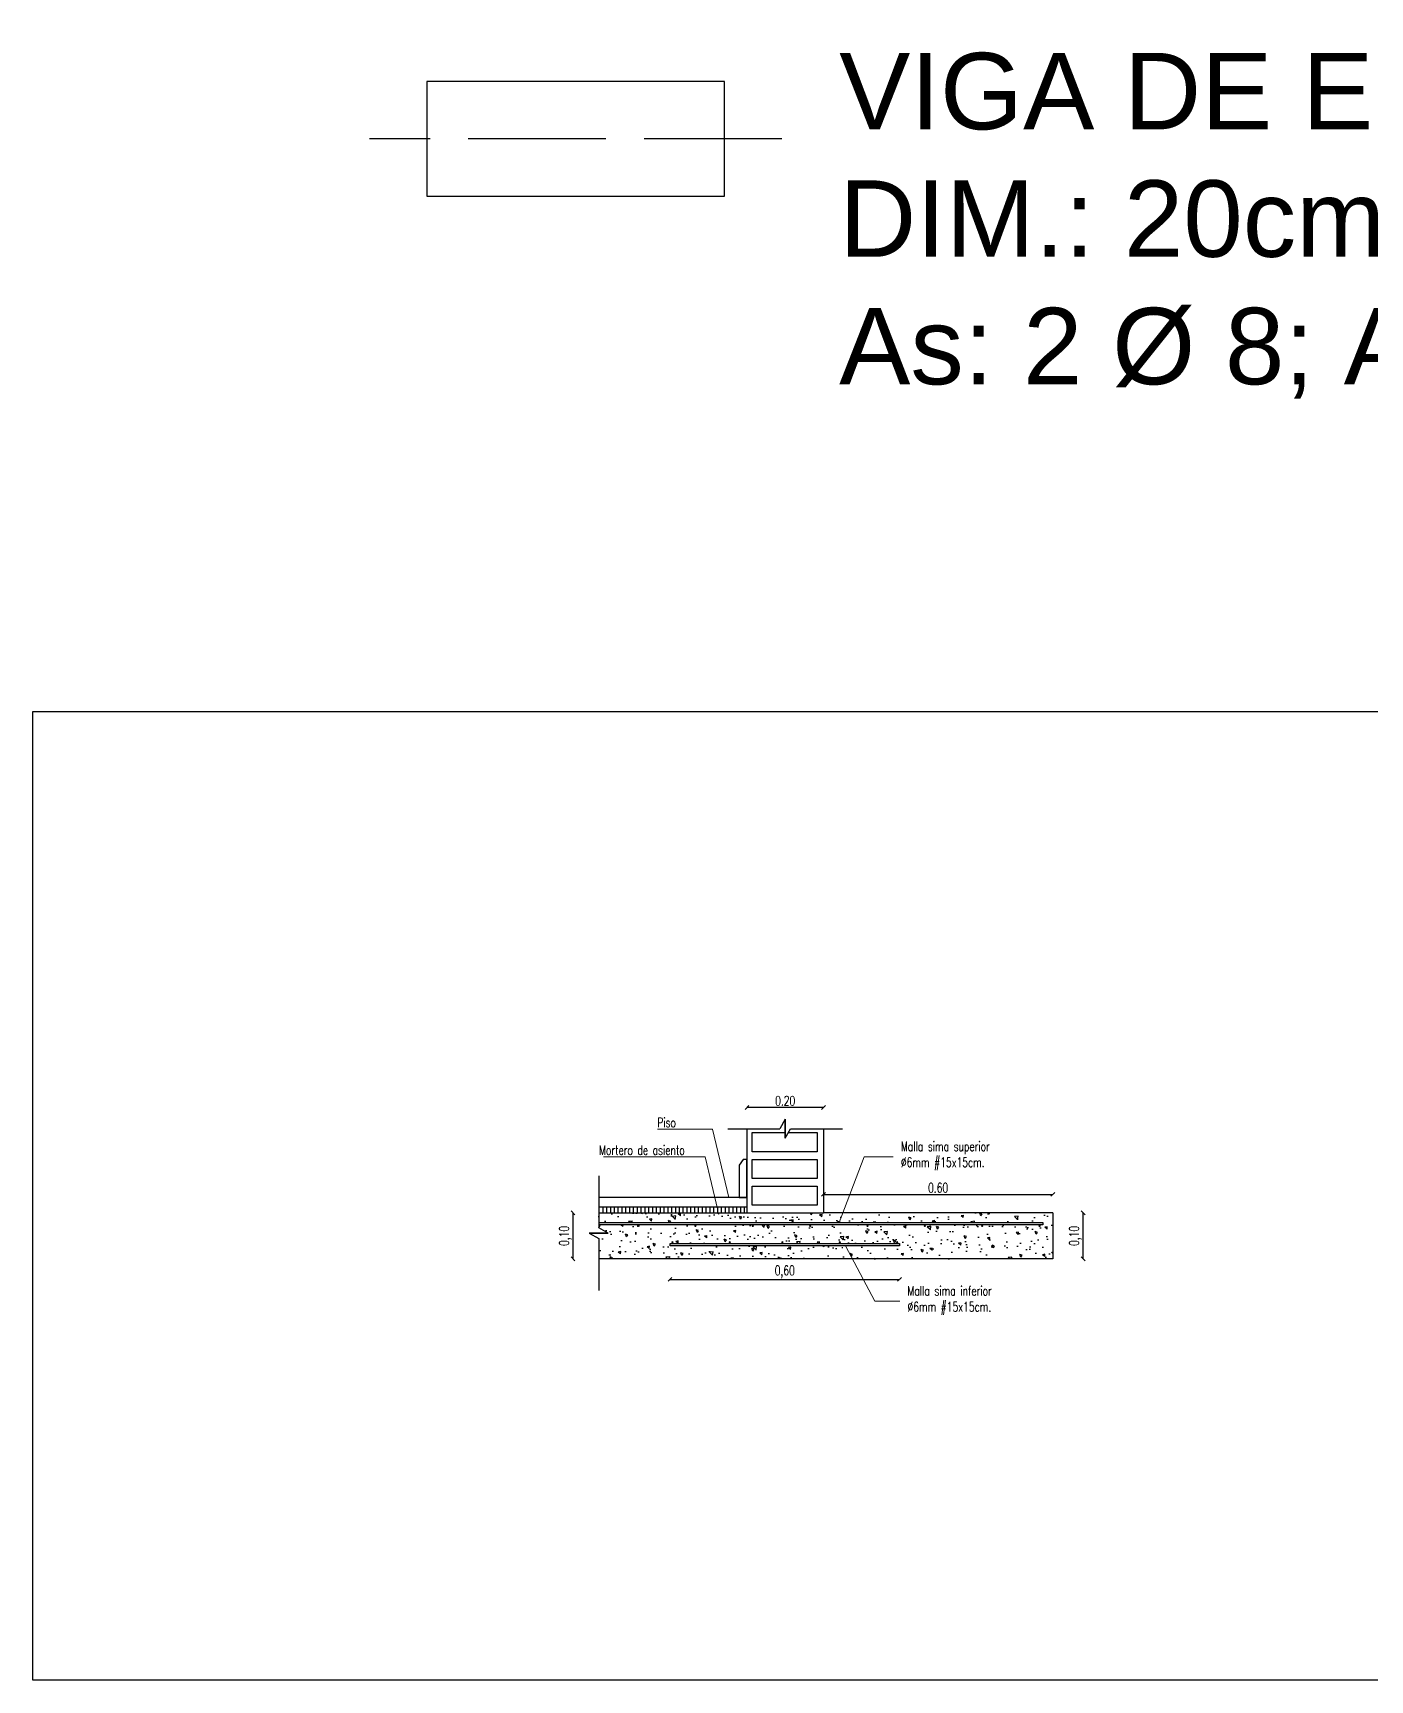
# Model space of a CAD drawing. Header units: millimetres. Extents: x 167 to 347, y -139 to 78.
# Drawn here: x 264.026 to 267.523, y -69.466 to -65.159 of the extents above; entities that cross this region are included whole.
import ezdxf
from ezdxf import colors
from ezdxf.entities.mleader import LeaderData, LeaderLine
from ezdxf.math import Vec2, Vec3

# ---------------------------------------------------------------- set-up
doc = ezdxf.new("R2010")
doc.units = ezdxf.units.MM
doc.header["$LTSCALE"] = 0.1
doc.header["$MEASUREMENT"] = 0
doc.header["$PDMODE"] = 3
doc.header["$PDSIZE"] = 0.1
doc.linetypes.add('ACAD_ISO02W100', pattern=[15, 12, -3])
doc.layers.get('DEFPOINTS').update_dxf_attribs({"color": 1})
doc.layers.add('00-COTAS', color=1, linetype='Continuous', lineweight=9)
doc.layers.add('referencias', color=1, linetype='Continuous', lineweight=5)
for name, color, linetype in [('00-muros-a', 2, 'Continuous'), ('armadura', 10, 'Continuous'), ('CORTE-3', 3, 'Continuous'), ('corte2', 2, 'Continuous'), ('corte5', 5, 'Continuous'), ('LADRILLOS', 3, 'Continuous'), ('POLILINEA SUP', 150, 'Continuous'), ('TEXTO', 2, 'Continuous'), ('TRAMAS', 8, 'Continuous'), ('vigas de encadenado', 2, 'Continuous')]:
    doc.layers.add(name, color=color, linetype=linetype)
doc.styles.add('COTAS', font='ROMANS.shx', dxfattribs={"width": 0.7})
doc.styles.get("Standard").update_dxf_attribs({"font": 'arial.ttf'})
doc.dimstyles.new('COTA-20', dxfattribs={"dimscale": 1.75, "dimtxt": 0.015, "dimasz": 0.004, "dimexe": 0.08, "dimexo": 0.1, "dimgap": 0.005, "dimtad": 1, "dimzin": 0, "dimdsep": 46, "dimtxsty": 'COTAS', "dimblk": 'DOT', "dimcen": 0.1, "dimse1": 1, "dimse2": 1, "dimclrd": 256, "dimclre": 256, "dimclrt": 256, "dimadec": 0, "dimazin": 0, "dimtfac": 1, "dimtix": 1, "dimtmove": 2, "dimatfit": 3, "dimldrblk": 'DOT', "dimfxl": 0, "dimtolj": 1, "dimtzin": 0, "dimarcsym": 0})

# ---------------------------------------------------------------- blocks, each defined once
blk = doc.blocks.new('_Oblique')
at = {"color": 0, "linetype": 'ByBlock', "lineweight": -2}
blk.add_line((-0.5, -0.5), (0.5, 0.5), dxfattribs=at)
blk = doc.blocks.new('*D229')
at = {"layer": '00-COTAS', "lineweight": -2, "transparency": 16777216}
blk.add_line((266.7726, -68.3648), (266.7726, -68.2448), dxfattribs=at)
at = {"layer": 'DEFPOINTS', "color": 0, "transparency": 16777216}
for p in [(266.6935, -68.2448), (266.7726, -68.2448), (266.6935, -68.3648)]:
    blk.add_point(p, dxfattribs=at)
at = {"layer": '00-COTAS', "lineweight": -2, "transparency": 16777216, "xscale": 0.01, "yscale": 0.01, "zscale": 0.01}
for p, rotation in [((266.7726, -68.2448), 90), ((266.7726, -68.3648), 270)]:
    blk.add_blockref('_Oblique', p, dxfattribs=dict(at, rotation=rotation))
at = {"layer": '00-COTAS', "transparency": 16777216, "insert": (266.7527, -68.3048), "char_height": 0.025, "attachment_point": 5, "rotation": 90, "style": 'COTAS'}
blk.add_mtext('\\A1;0,10', dxfattribs=at)
blk = doc.blocks.new('_Dot')
at = {"color": 0, "linetype": 'ByBlock', "lineweight": -2}
blk.add_line((-0.5, 0), (-1, 0), dxfattribs=at)
at = {"color": 0, "linetype": 'ByBlock', "const_width": 0.5}
blk.add_lwpolyline([(-0.25, 0, 1), (0.25, 0, 1)], format="xyb", close=True, dxfattribs=at)
blk = doc.blocks.new('*D227')
at = {"layer": '00-COTAS', "lineweight": -2, "transparency": 16777216}
blk.add_line((266.0935, -68.1964), (266.6935, -68.1964), dxfattribs=at)
at = {"layer": 'DEFPOINTS', "color": 0, "transparency": 16777216}
for p in [(266.6935, -68.1964), (266.0935, -68.243), (266.6935, -68.343)]:
    blk.add_point(p, dxfattribs=at)
at = {"layer": '00-COTAS', "lineweight": -2, "transparency": 16777216, "xscale": 0.01, "yscale": 0.01, "zscale": 0.01, "rotation": 180}
blk.add_blockref('_Oblique', (266.0935, -68.1964), dxfattribs=at)
at = {"layer": '00-COTAS', "lineweight": -2, "transparency": 16777216, "xscale": 0.01, "yscale": 0.01, "zscale": 0.01}
blk.add_blockref('_Oblique', (266.6935, -68.1964), dxfattribs=at)
at = {"layer": '00-COTAS', "transparency": 16777216, "insert": (266.3935, -68.1789), "char_height": 0.025, "attachment_point": 5, "style": 'COTAS'}
blk.add_mtext('\\A1;0.60', dxfattribs=at)
blk = doc.blocks.new('_None')
blk = doc.blocks.new('*D220')
at = {"layer": '00-COTAS', "lineweight": -2, "transparency": 16777216}
blk.add_line((265.4387, -68.3648), (265.4387, -68.2448), dxfattribs=at)
at = {"layer": 'DEFPOINTS', "color": 0, "transparency": 16777216}
for p in [(265.4387, -68.2448), (265.5057, -68.2448), (265.5057, -68.3648)]:
    blk.add_point(p, dxfattribs=at)
at = {"layer": '00-COTAS', "lineweight": -2, "transparency": 16777216, "xscale": 0.01, "yscale": 0.01, "zscale": 0.01}
for p, rotation in [((265.4387, -68.2448), 90), ((265.4387, -68.3648), 270)]:
    blk.add_blockref('_Oblique', p, dxfattribs=dict(at, rotation=rotation))
at = {"layer": '00-COTAS', "transparency": 16777216, "insert": (265.4188, -68.3048), "char_height": 0.025, "attachment_point": 5, "rotation": 90, "style": 'COTAS'}
blk.add_mtext('\\A1;0,10', dxfattribs=at)
blk = doc.blocks.new('*D223')
at = {"layer": '00-COTAS', "lineweight": -2, "transparency": 16777216}
blk.add_line((266.0935, -67.9691), (265.8935, -67.9691), dxfattribs=at)
at = {"layer": 'DEFPOINTS', "color": 0, "transparency": 16777216}
for p in [(265.8935, -67.9691), (265.8935, -68.0246), (266.0935, -68.0246)]:
    blk.add_point(p, dxfattribs=at)
at = {"layer": '00-COTAS', "lineweight": -2, "transparency": 16777216, "xscale": 0.01, "yscale": 0.01, "zscale": 0.01, "rotation": 180}
blk.add_blockref('_Oblique', (265.8935, -67.9691), dxfattribs=at)
at = {"layer": '00-COTAS', "lineweight": -2, "transparency": 16777216, "xscale": 0.01, "yscale": 0.01, "zscale": 0.01}
blk.add_blockref('_Oblique', (266.0935, -67.9691), dxfattribs=at)
at = {"layer": '00-COTAS', "transparency": 16777216, "insert": (265.9935, -67.9516), "char_height": 0.025, "attachment_point": 5, "style": 'COTAS'}
blk.add_mtext('\\A1;0.20', dxfattribs=at)
blk = doc.blocks.new('*D226')
at = {"layer": '00-COTAS', "lineweight": -2, "transparency": 16777216}
blk.add_line((265.6924, -68.4187), (266.2924, -68.4187), dxfattribs=at)
at = {"layer": 'DEFPOINTS', "color": 0, "transparency": 16777216}
for p in [(265.6924, -68.3148), (266.2924, -68.3148), (266.2924, -68.4187)]:
    blk.add_point(p, dxfattribs=at)
at = {"layer": '00-COTAS', "lineweight": -2, "transparency": 16777216, "xscale": 0.01, "yscale": 0.01, "zscale": 0.01, "rotation": 180}
blk.add_blockref('_Oblique', (265.6924, -68.4187), dxfattribs=at)
at = {"layer": '00-COTAS', "lineweight": -2, "transparency": 16777216, "xscale": 0.01, "yscale": 0.01, "zscale": 0.01}
blk.add_blockref('_Oblique', (266.2924, -68.4187), dxfattribs=at)
at = {"layer": '00-COTAS', "transparency": 16777216, "insert": (265.9924, -68.3989), "char_height": 0.025, "attachment_point": 5, "style": 'COTAS'}
blk.add_mtext('\\A1;0,60', dxfattribs=at)

msp = doc.modelspace()

# ---------------------------------------------------------------- hatches: boundary and pattern name
at = {"layer": 'armadura'}
for points in [[(265.6117, -68.2789, -1), (265.6057, -68.2789, -1)], [(265.7617, -68.2789, -1), (265.7557, -68.2789, -1)], [(265.9117, -68.2789, -1), (265.9057, -68.2789, -1)], [(266.0617, -68.2789, -1), (266.0557, -68.2789, -1)], [(266.2117, -68.2789, -1), (266.2057, -68.2789, -1)], [(266.3617, -68.2789, -1), (266.3557, -68.2789, -1)], [(266.5117, -68.2789, -1), (266.5057, -68.2789, -1)], [(266.6617, -68.2789, -1), (266.6557, -68.2789, -1)], [(265.6955, -68.3215, 1), (265.7015, -68.3215, 1)], [(265.8455, -68.3215, 1), (265.8515, -68.3215, 1)], [(265.9831, -68.3215, 1), (265.9891, -68.3215, 1)], [(266.1333, -68.3215, 1), (266.1393, -68.3215, 1)], [(266.2833, -68.3215, 1), (266.2893, -68.3215, 1)]]:
    msp.add_hatch(color=256, dxfattribs=at).paths.add_polyline_path(points)
at = {"layer": 'corte2'}
h = msp.add_hatch(dxfattribs=at)
h.set_pattern_fill('_USER', color=256, scale=0.01, angle=90, style=0, pattern_type=0)
h.set_pattern_definition([(90, (36.517009, -206.22258), (-0.01, 6e-19), [])])
h.paths.add_polyline_path([(265.8935, -68.2298), (265.5057, -68.2298), (265.5057, -68.2448), (265.8935, -68.2448)])
at = {"layer": 'TRAMAS'}
h = msp.add_hatch(dxfattribs=at)
h.set_pattern_fill('AR-CONC', color=256, scale=0.01, angle=90, style=0)
h.set_pattern_definition([(140, (36.51701, -206.22258), (0.006275213, 0.071726018), [0.0075, -0.0825]), (85, (36.51701, -206.22258), (-0.075219213, -0.013875133), [0.006, -0.066]), (190.451444, (36.51753, -206.2166), (-0.068943999, 0.057850885), [0.00637402, -0.070114211]), (136.1842, (36.49701, -206.22258), (0.016551928, 0.106724133), [0.01125, -0.12375]), (186.635635, (36.49839, -206.21369), (-0.09741186, 0.093466195), [0.009561034, -0.105171376]), (81.184164, (36.49701, -206.22258), (-0.09741186, 0.093466195), [0.009, -0.099]), (111, (36.50201, -206.21258), (0.040261889, 0.059690705), [0.0075, -0.0825]), (56, (36.50201, -206.21258), (-0.072515005, 0.024331533), [0.006, -0.066]), (161.451445, (36.505364, -206.207606), (-0.032253115, 0.084022238), [0.006374019, -0.070114211]), (127.5, (36.51701, -206.22258), (-0.0332893854, 0.0012159855), [0, -0.0652, 0, -0.067, 0, -0.06625]), (97.5, (36.51701, -206.22258), (-0.039441171, 0.0263069537), [0, -0.0382, 0, -0.0637, 0, -0.02525]), (57.5, (36.51701, -206.24488), (0.0022554872, 0.0533822436), [0, -0.025, 0, -0.078, 0, -0.1035]), (47.5, (36.51701, -206.25488), (-0.010010498, 0.058318617), [0, -0.0325, 0, -0.0518, 0, -0.0735])])
h.paths.add_polyline_path([(266.1132, -68.3308), (265.6924, -68.3308), (265.6924, -68.3248), (266.2924, -68.3248), (266.2924, -68.3308), (266.1132, -68.3308), (266.1383, -68.3648), (266.6935, -68.3648), (266.6935, -68.2448), (266.0935, -68.2448), (265.5057, -68.2448), (265.5057, -68.2698), (266.6671, -68.2698), (266.6671, -68.2758), (265.5057, -68.2758), (265.5057, -68.2837), (265.5307, -68.2978), (265.4807, -68.2978), (265.5057, -68.3118), (265.5057, -68.3648), (266.1383, -68.3648)])
h.paths.add_polyline_path([(266.0998, -68.3128, -1), (266.1028, -68.3168, -1)], flags=16)

# ---------------------------------------------------------------- linework, layer by layer
for p, q in [((265.9935, -67.9996), (265.9794, -68.0246)), ((265.9935, -67.9996), (265.9935, -68.0496)), ((265.9935, -68.0496), (265.9935, -67.9996)), ((265.8435, -68.0246), (265.9794, -68.0246)), ((265.9935, -68.0496), (266.0076, -68.0246)), ((266.0076, -68.0246), (266.1435, -68.0246)), ((265.5057, -68.1478), (265.5057, -68.2837)), ((265.5307, -68.2978), (265.4807, -68.2978)), ((265.4807, -68.2978), (265.5307, -68.2978)), ((265.4807, -68.2978), (265.5057, -68.3118)), ((265.5307, -68.2978), (265.5057, -68.2837)), ((265.5057, -68.3118), (265.5057, -68.4478))]:
    msp.add_line(p, q)
msp.add_lwpolyline([(264.026, -66.9337), (272.1074, -66.9337), (272.1074, -69.4664), (264.026, -69.4664)], close=True)
at = {"layer": '00-muros-a'}
for p, q in [((265.8935, -68.0246), (265.8935, -68.2448)), ((266.0935, -68.0246), (266.0935, -68.2448)), ((265.5057, -68.2448), (266.0935, -68.2448)), ((266.6935, -68.2448), (266.0935, -68.2448)), ((266.6935, -68.2448), (266.6935, -68.3648)), ((266.6935, -68.3648), (265.5057, -68.3648))]:
    msp.add_line(p, q, dxfattribs=at)
at = {"layer": 'armadura'}
msp.add_lwpolyline([(265.5057, -68.2698), (266.6671, -68.2698), (266.6671, -68.2758), (265.5057, -68.2758)], dxfattribs=at)
msp.add_lwpolyline([(266.2924, -68.3308), (265.6924, -68.3308), (265.6924, -68.3248), (266.2924, -68.3248)], close=True, dxfattribs=at)
at = {"layer": 'CORTE-3'}
msp.add_line((265.8935, -68.2298), (265.5057, -68.2298), dxfattribs=at)
at = {"layer": 'corte5'}
msp.add_line((265.8935, -68.2048), (265.5057, -68.2048), dxfattribs=at)
msp.add_lwpolyline([(265.8735, -68.2048), (265.8935, -68.2048), (265.8935, -68.1048), (265.8837, -68.1048), (265.8735, -68.1198)], close=True, dxfattribs=at)
at = {"layer": 'LADRILLOS'}
msp.add_lwpolyline([(266.0019, -68.0348), (266.0774, -68.0348), (266.0774, -68.0848), (265.9074, -68.0848), (265.9074, -68.0348), (265.9935, -68.0348)], dxfattribs=at)
for points in [[(265.9074, -68.1048), (266.0774, -68.1048), (266.0774, -68.1548), (265.9074, -68.1548)], [(265.9074, -68.1748), (266.0774, -68.1748), (266.0774, -68.2248), (265.9074, -68.2248)]]:
    msp.add_lwpolyline(points, close=True, dxfattribs=at)
at = {"layer": 'POLILINEA SUP', "linetype": 'ACAD_ISO02W100', "ltscale": 0.3}
msp.add_line((265.9845, -65.4357), (264.9059, -65.4357), dxfattribs=at)
at = {"layer": 'vigas de encadenado', "color": 2}
msp.add_lwpolyline([(265.8345, -65.2857), (265.0559, -65.2857), (265.0559, -65.5857), (265.8345, -65.5857), (265.8345, -65.2857)], dxfattribs=at)

# ---------------------------------------------------------------- texts
at = {"layer": 'TEXTO', "insert": (266.1345, -65.2112), "char_height": 0.2, "width": 8.672804, "attachment_point": 1}
msp.add_mtext('{\\fArial|b0|i0|c238|p34;VIGA DE ENCADENADO DE FUNDACIÓN\\PDIM.: 20cm x }3{\\fArial|b0|i0|c238|p34;0cm\\P}As{\\fArial|b0|i0|c238|p34;: }2 {\\fArial|b0|i0|c238|p34;%%C} 8; As´:2 {\\fArial|b0|i0|c238|p34;%%C} 8; E{\\fArial|b0|i0|c238|p34;str.:} {\\fArial|b0|i0|c238|p34;%%C} {\\fArial|b0|i0|c238|p34;6} {\\fArial|b0|i0|c238|p34;C/}20{\\fArial|b0|i0|c238|p34;cm}', dxfattribs=at)

# ---------------------------------------------------------------- dimensions: what is measured, and where the dimension line sits
at = {"layer": '00-COTAS'}
for base, p1, p2, picture, middle in [((265.8935, -67.9691), (266.0935, -68.0246), (265.8935, -68.0246), '*D223', (265.9935, -67.9516)), ((266.6935, -68.1964), (266.0935, -68.243), (266.6935, -68.343), '*D227', (266.3935, -68.1789))]:
    dim = msp.add_linear_dim(base=base, p1=p1, p2=p2, angle=180, dimstyle='COTA-20', override={"dimscale": 1, "dimtxt": 0.025, "dimasz": 0.01, "dimblk1": 'Oblique', "dimblk2": 'Oblique', "dimsah": 1}, dxfattribs=at)
    dim.commit()
    dim.dimension.update_dxf_attribs({"geometry": picture, "text_midpoint": middle})
for base, p1, p2, picture, middle in [((265.4387, -68.2448), (265.5057, -68.3648), (265.5057, -68.2448), '*D220', (265.4188, -68.3048)), ((266.7726, -68.2448), (266.6935, -68.3648), (266.6935, -68.2448), '*D229', (266.7527, -68.3048))]:
    dim = msp.add_linear_dim(base=base, p1=p1, p2=p2, angle=90, text='0,10', dimstyle='COTA-20', override={"dimscale": 1, "dimtxt": 0.025, "dimasz": 0.01, "dimblk1": 'Oblique', "dimblk2": 'Oblique', "dimsah": 1}, dxfattribs=at)
    dim.commit()
    dim.dimension.update_dxf_attribs({"geometry": picture, "text_midpoint": middle})
dim = msp.add_linear_dim(base=(266.2924, -68.4187), p1=(265.6924, -68.3148), p2=(266.2924, -68.3148), text='0,60', dimstyle='COTA-20', override={"dimscale": 1, "dimtxt": 0.025, "dimasz": 0.01, "dimblk1": 'Oblique', "dimblk2": 'Oblique', "dimsah": 1}, dxfattribs=at)
dim.commit()
dim.dimension.update_dxf_attribs({"geometry": '*D226', "text_midpoint": (265.9924, -68.3989)})

# ---------------------------------------------------------------- leaders
at = {"layer": 'referencias'}
ml = msp.add_multileader_mtext('Standard', dxfattribs=at)
ml.set_content('{\\C256;Piso}', color=2, style='COTAS')
ml.set_leader_properties(color=256, linetype='ByLayer', lineweight=-1)
ml.set_arrow_properties(name='NONE')
ml.build(insert=Vec2(0, 0))
ml.multileader.update_dxf_attribs({"text_left_attachment_type": 2, "text_right_attachment_type": 6, "dogleg_length": 0.01, "arrow_head_size": 0.01})
ctx = ml.context
ctx.base_point, ctx.char_height, ctx.arrow_head_size, ctx.landing_gap_size, ctx.plane_origin = Vec3(265.6393, -68.0084), 0.025, 0.01, 0.02, Vec3(265.3891, -68.2156)
ctx.left_attachment, ctx.right_attachment, ctx.text_align_type = 2, 6, 2
notes = []
notes.append((ctx, [(0, (1, 1, 0), (265.8034, -68.0259), (-1, 0), 0.0757, [(0, [(265.8461, -68.2048)], 0, [])])]))
ctx.mtext.insert, ctx.mtext.alignment, ctx.mtext.flow_direction = Vec3(265.7076, -67.9959), 3, 5
ml = msp.add_multileader_mtext('Standard', dxfattribs=at)
ml.set_content('{\\C256;Mortero de asiento}', color=2, style='COTAS')
ml.set_leader_properties(color=256, linetype='ByLayer', lineweight=-1)
ml.set_arrow_properties(name='NONE')
ml.build(insert=Vec2(0, 0))
ml.multileader.update_dxf_attribs({"text_left_attachment_type": 2, "text_right_attachment_type": 6, "dogleg_length": 0.01, "arrow_head_size": 0.01})
ctx = ml.context
ctx.base_point, ctx.char_height, ctx.arrow_head_size, ctx.landing_gap_size, ctx.plane_origin = Vec3(265.4592, -68.0806), 0.025, 0.01, 0.02, Vec3(265.3891, -68.3394)
ctx.left_attachment, ctx.right_attachment, ctx.text_align_type = 2, 6, 2
notes.append((ctx, [(0, (1, 1, 0), (265.7844, -68.0981), (-1, 0), 0.0335, [(0, [(265.8174, -68.2373)], 0, [])])]))
ctx.mtext.insert, ctx.mtext.alignment, ctx.mtext.flow_direction = Vec3(265.7309, -68.0681), 3, 5
ml = msp.add_multileader_mtext('Standard', dxfattribs=at)
ml.set_content('{\\C256;Malla sima superior\\P%%C6mm #15x15cm.}', color=2, style='COTAS')
ml.set_leader_properties(color=256, linetype='ByLayer', lineweight=-1)
ml.set_arrow_properties(name='NONE')
ml.build(insert=Vec2(0, 0))
ml.multileader.update_dxf_attribs({"text_left_attachment_type": 2, "text_right_attachment_type": 6, "dogleg_length": 0.01, "arrow_head_size": 0.01})
ctx = ml.context
ctx.base_point, ctx.char_height, ctx.arrow_head_size, ctx.landing_gap_size, ctx.plane_origin = Vec3(266.2761, -68.0981), 0.025, 0.01, 0.02, Vec3(266.5956, -68.3394)
ctx.left_attachment, ctx.right_attachment = 2, 6
notes.append((ctx, [(0, (1, 1, 0), (266.2004, -68.0981), (1, 0), 0.0757, [(0, [(266.1346, -68.2698)], 0, [])])]))
ctx.mtext.insert, ctx.mtext.flow_direction = Vec3(266.2961, -68.0582), 5
ml = msp.add_multileader_mtext('Standard', dxfattribs=at)
ml.set_content('{\\C256;Malla sima inferior\\P%%C6mm #15x15cm.}', color=2, style='COTAS')
ml.set_leader_properties(color=256, linetype='ByLayer', lineweight=-1)
ml.set_arrow_properties(name='NONE')
ml.build(insert=Vec2(0, 0))
ml.multileader.update_dxf_attribs({"text_left_attachment_type": 2, "text_right_attachment_type": 6, "dogleg_length": 0.01, "arrow_head_size": 0.01})
ctx = ml.context
ctx.base_point, ctx.char_height, ctx.arrow_head_size, ctx.landing_gap_size, ctx.plane_origin = Vec3(266.2934, -68.4759), 0.025, 0.01, 0.02, Vec3(266.5956, -68.3148)
ctx.left_attachment, ctx.right_attachment = 2, 6
notes.append((ctx, [(0, (1, 1, 0), (266.2282, -68.4759), (1, 0), 0.0653, [(0, [(266.1508, -68.3308)], 0, [])])]))
ctx.mtext.insert, ctx.mtext.flow_direction = Vec3(266.3134, -68.436), 5
for ctx, leaders in notes:
    for number, flags, end, landing, length, lines in leaders:
        leader = LeaderData()
        leader.index, (leader.has_last_leader_line, leader.has_dogleg_vector, leader.attachment_direction) = number, flags
        leader.last_leader_point, leader.dogleg_vector, leader.dogleg_length = Vec3(end), Vec3(landing), length
        for number, points, colour, breaks in lines:
            line = LeaderLine()
            line.index, line.vertices, line.color, line.breaks = number, Vec3.list(points), colors.encode_raw_color(colour), breaks
            leader.lines.append(line)
        ctx.leaders.append(leader)

doc.saveas('drawing.dxf')
